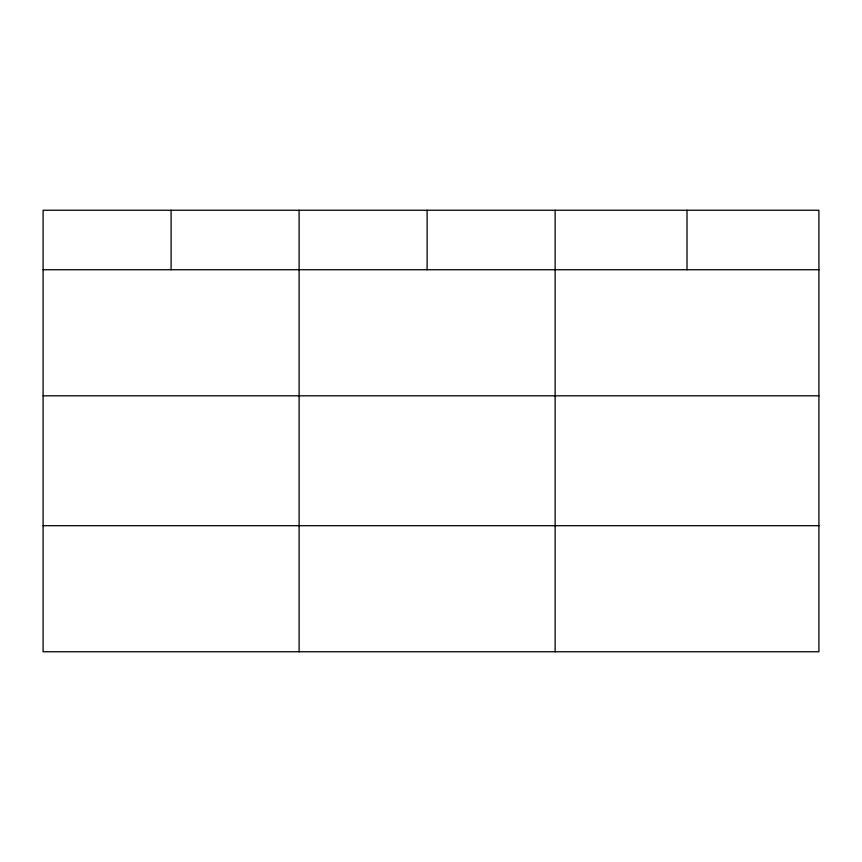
<?xml version="1.0" encoding="UTF-8"?>
<svg xmlns="http://www.w3.org/2000/svg" width="862" height="862" viewBox="0 0 862 862"><rect width="100%" height="100%" fill="white"/><g stroke="black" fill="none" stroke-linecap="round" stroke-linejoin="round"><path stroke-width="1.29" d="M818.9 395.809L818.9 210.242L43.1 210.242L43.1 651.758L818.9 651.758L818.9 395.809L43.1 395.809M43.1 269.731L818.9 269.731M43.1 525.691L818.9 525.691M687.014 210.242L687.014 269.731M555.128 210.242L555.128 651.758M427.121 210.242L427.121 269.731M299.114 210.242L299.114 651.758M171.107 210.242L171.107 269.731"/></g></svg>
